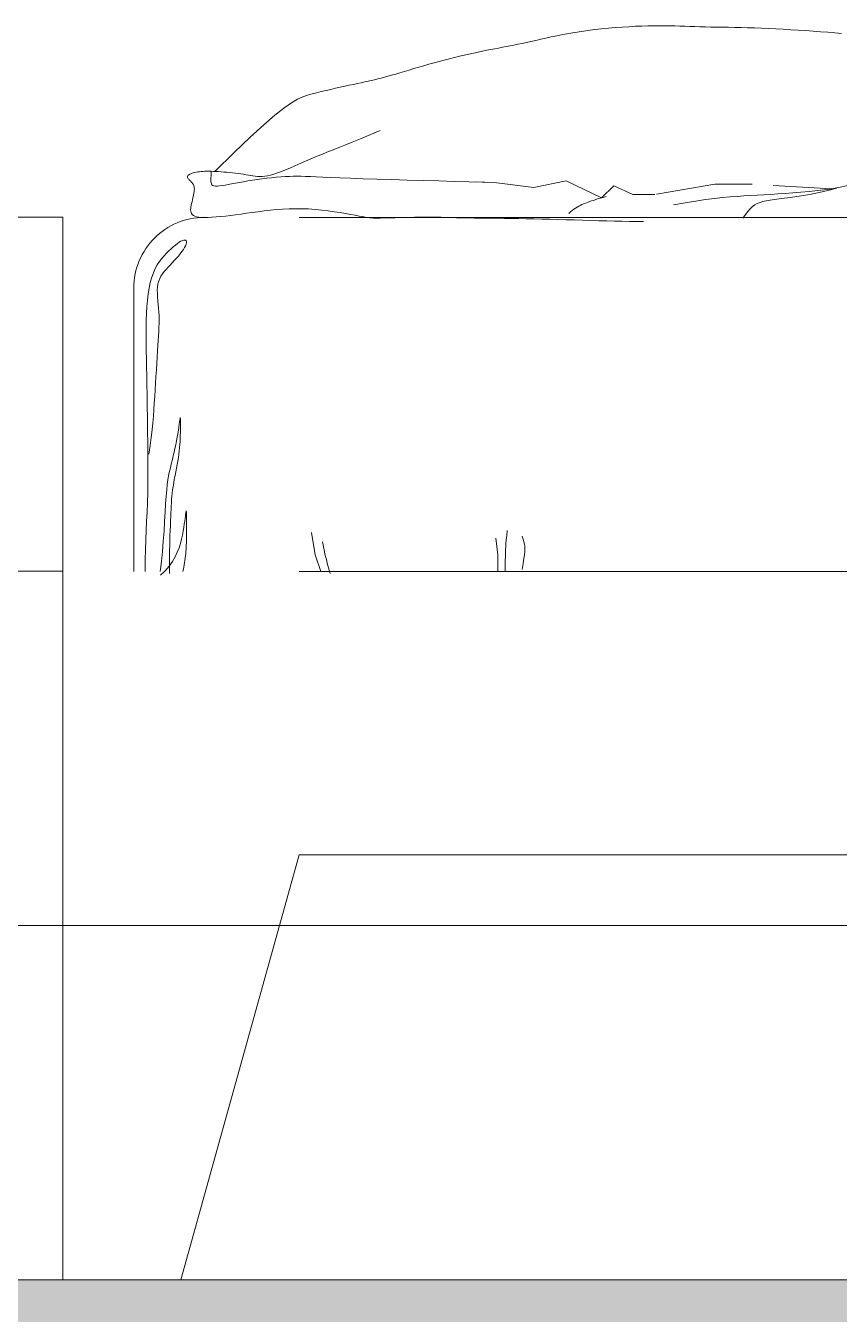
# Model space of a CAD drawing. Header units: millimetres. Extents: x 3162 to 221128, y -144913 to 11496.
# Drawn here: x 43573 to 43917, y -18490 to -17944 of the extents above; entities that cross this region are included whole.
import ezdxf

# ---------------------------------------------------------------- set-up
doc = ezdxf.new("R2010")
doc.units = ezdxf.units.MM
doc.header["$LTSCALE"] = 10
doc.linetypes.add('DASHED2', pattern=[0.375, 0.25, -0.125])
doc.linetypes.add('HIDDEN2', pattern=[0.1875, 0.125, -0.0625])
for name, color, linetype, lineweight in [('Contour【轮廓线】', 94, 'Continuous', 0), ('FC-Hatch【平面填充】', 250, 'Continuous', 0), ('Fine【细线】', 250, 'Continuous', 0), ('Finish【完成面】', 2, 'Continuous', 0), ('Wall【立面墙】', 252, 'Continuous', 0)]:
    doc.layers.add(name, color=color, linetype=linetype, lineweight=lineweight)

# ---------------------------------------------------------------- blocks, each defined once
blk = doc.blocks.new('海龙_05144481')
at = {"linetype": 'DASHED2', "ltscale": 200}
for p, q in [((-29.65, 262.34), (-26.76, 262.58)), ((-26.76, 262.58), (-23.79, 262.81)), ((-23.79, 262.81), (-20.73, 263.04)), ((-20.73, 263.04), (-17.63, 263.27)), ((-17.63, 263.27), (-14.47, 263.49)), ((-14.47, 263.49), (-11.3, 263.7)), ((-11.3, 263.7), (-8.12, 263.9)), ((-8.12, 263.9), (-4.95, 264.08)), ((-4.95, 264.08), (-1.81, 264.25)), ((-1.81, 264.25), (1.28, 264.4)), ((1.28, 264.4), (4.31, 264.53)), ((4.31, 264.53), (7.26, 264.64)), ((7.26, 264.64), (10.12, 264.72)), ((10.12, 264.72), (12.91, 264.79)), ((12.91, 264.79), (15.62, 264.85)), ((15.62, 264.85), (18.25, 264.9)), ((18.25, 264.9), (20.81, 264.94)), ((20.81, 264.94), (23.29, 264.98)), ((23.29, 264.98), (25.7, 265.02)), ((25.7, 265.02), (28.03, 265.06)), ((28.03, 265.06), (30.29, 265.12)), ((30.29, 265.12), (32.49, 265.18)), ((32.49, 265.18), (34.64, 265.25)), ((34.64, 265.25), (36.75, 265.32)), ((36.75, 265.32), (38.85, 265.39)), ((38.85, 265.39), (40.97, 265.46)), ((40.97, 265.46), (43.11, 265.51)), ((43.11, 265.51), (45.3, 265.55)), ((45.3, 265.55), (47.56, 265.56)), ((47.56, 265.56), (49.91, 265.55)), ((49.91, 265.55), (52.37, 265.51)), ((52.37, 265.51), (54.96, 265.43)), ((54.96, 265.43), (57.65, 265.32)), ((57.65, 265.32), (60.42, 265.17)), ((60.42, 265.17), (63.26, 264.99)), ((63.26, 264.99), (66.15, 264.77)), ((66.15, 264.77), (69.06, 264.52)), ((69.06, 264.52), (71.97, 264.24)), ((71.97, 264.24), (74.86, 263.91)), ((74.86, 263.91), (77.72, 263.56)), ((77.72, 263.56), (80.51, 263.16)), ((80.51, 263.16), (83.22, 262.74)), ((83.22, 262.74), (85.86, 262.28)), ((85.86, 262.28), (88.4, 261.81)), ((88.4, 261.81), (90.86, 261.32)), ((90.86, 261.32), (93.24, 260.82)), ((93.24, 260.82), (95.52, 260.32)), ((95.52, 260.32), (97.72, 259.83)), ((97.72, 259.83), (99.83, 259.36)), ((99.83, 259.36), (101.84, 258.9)), ((101.84, 258.9), (103.76, 258.48)), ((103.76, 258.48), (105.59, 258.08)), ((105.59, 258.08), (107.35, 257.72)), ((107.35, 257.72), (109.04, 257.38)), ((109.04, 257.38), (110.69, 257.06)), ((110.69, 257.06), (112.31, 256.74)), ((112.31, 256.74), (113.92, 256.44)), ((113.92, 256.44), (115.53, 256.13)), ((115.53, 256.13), (117.17, 255.82)), ((117.17, 255.82), (118.84, 255.5)), ((118.84, 255.5), (120.57, 255.16)), ((120.57, 255.16), (122.36, 254.8)), ((122.36, 254.8), (124.22, 254.41)), ((124.22, 254.41), (126.13, 254)), ((126.13, 254), (128.1, 253.57)), ((128.1, 253.57), (130.12, 253.11)), ((130.12, 253.11), (132.17, 252.63)), ((132.17, 252.63), (134.27, 252.12)), ((134.27, 252.12), (136.39, 251.6)), ((136.39, 251.6), (138.53, 251.05)), ((138.53, 251.05), (140.69, 250.47)), ((140.69, 250.47), (142.87, 249.88)), ((142.87, 249.88), (145.04, 249.26)), ((145.04, 249.26), (147.19, 248.64)), ((147.19, 248.64), (149.32, 248.02)), ((149.32, 248.02), (151.41, 247.4)), ((151.41, 247.4), (153.45, 246.79)), ((153.45, 246.79), (155.42, 246.2)), ((155.42, 246.2), (157.32, 245.64)), ((157.32, 245.64), (159.12, 245.11)), ((159.12, 245.11), (160.82, 244.61)), ((160.82, 244.61), (162.4, 244.17)), ((162.4, 244.17), (163.9, 243.76)), ((163.9, 243.76), (165.32, 243.39)), ((165.32, 243.39), (166.7, 243.04)), ((166.7, 243.04), (168.05, 242.71)), ((168.05, 242.71), (169.4, 242.39)), ((169.4, 242.39), (170.78, 242.08)), ((170.78, 242.08), (172.2, 241.77)), ((172.2, 241.77), (173.69, 241.44)), ((173.69, 241.44), (175.28, 241.1)), ((175.28, 241.1), (176.97, 240.74)), ((176.97, 240.74), (178.77, 240.35)), ((178.77, 240.35), (180.65, 239.95)), ((180.65, 239.95), (182.59, 239.53)), ((182.59, 239.53), (184.57, 239.09)), ((184.57, 239.09), (186.58, 238.63)), ((186.58, 238.63), (188.6, 238.17)), ((188.6, 238.17), (190.61, 237.69)), ((190.61, 237.69), (192.59, 237.2)), ((192.59, 237.2), (194.52, 236.71)), ((194.52, 236.71), (196.42, 236.18)), ((196.42, 236.18), (198.41, 235.48)), ((198.41, 235.48), (200.63, 234.44)), ((200.63, 234.44), (203.25, 232.9)), ((203.25, 232.9), (206.41, 230.7)), ((206.41, 230.7), (210.27, 227.66)), ((210.27, 227.66), (214.98, 223.62)), ((214.98, 223.62), (220.69, 218.42)), ((220.69, 218.42), (227.55, 211.89)), ((227.55, 211.89), (235.72, 203.87)), ((236.23, 203.9), (235.2, 203.85)), ((237.22, 203.93), (236.23, 203.9)), ((238.16, 203.95), (237.22, 203.93)), ((239.06, 203.95), (238.16, 203.95)), ((239.91, 203.93), (239.06, 203.95)), ((240.73, 203.89), (239.91, 203.93)), ((241.5, 203.84), (240.73, 203.89)), ((242.23, 203.76), (241.5, 203.84)), ((242.93, 203.66), (242.23, 203.76)), ((243.59, 203.55), (242.93, 203.66)), ((244.21, 203.41), (243.59, 203.55)), ((244.79, 203.26), (244.21, 203.41)), ((245.31, 203.09), (244.79, 203.26)), ((245.79, 202.91), (245.31, 203.09)), ((246.2, 202.71), (245.79, 202.91)), ((246.56, 202.51), (246.2, 202.71)), ((246.85, 202.3), (246.56, 202.51)), ((247.07, 202.09), (246.85, 202.3)), ((247.22, 201.88), (247.07, 202.09)), ((244.35, 196.47), (244.38, 196.96)), ((244.36, 195.93), (244.35, 196.47)), ((244.38, 196.96), (244.46, 197.41)), ((244.46, 197.41), (244.57, 197.81)), ((244.57, 197.81), (244.72, 198.18)), ((244.72, 198.18), (244.89, 198.51)), ((244.89, 198.51), (245.09, 198.81)), ((245.09, 198.81), (245.31, 199.1)), ((245.31, 199.1), (245.54, 199.36)), ((245.54, 199.36), (245.79, 199.62)), ((245.79, 199.62), (246.04, 199.86)), ((246.04, 199.86), (246.29, 200.1)), ((246.29, 200.1), (246.53, 200.34)), ((246.53, 200.34), (246.75, 200.57)), ((246.75, 200.57), (246.95, 200.79)), ((246.95, 200.79), (247.11, 201.01)), ((247.11, 201.01), (247.22, 201.23)), ((247.29, 201.66), (247.22, 201.88)), ((247.22, 201.23), (247.28, 201.45)), ((247.28, 201.45), (247.29, 201.66)), ((244.42, 195.33), (244.36, 195.93)), ((244.52, 194.69), (244.42, 195.33)), ((244.65, 194), (244.52, 194.69)), ((244.81, 193.29), (244.65, 194)), ((244.98, 192.55), (244.81, 193.29)), ((245.16, 191.81), (244.98, 192.55)), ((245.34, 191.06), (245.16, 191.81)), ((245.51, 190.32), (245.34, 191.06)), ((176.25, 185.29), (178.17, 185.65)), ((178.17, 185.65), (180.3, 186.02)), ((180.3, 186.02), (182.62, 186.41)), ((182.62, 186.41), (185.1, 186.8)), ((185.1, 186.8), (187.7, 187.16)), ((187.7, 187.16), (190.4, 187.48)), ((190.4, 187.48), (193.16, 187.75)), ((193.16, 187.75), (195.96, 187.96)), ((195.96, 187.96), (198.75, 188.08)), ((198.75, 188.08), (201.52, 188.1)), ((201.52, 188.1), (204.26, 188.03)), ((204.26, 188.03), (206.97, 187.89)), ((206.97, 187.89), (209.63, 187.69)), ((209.63, 187.69), (212.25, 187.44)), ((212.25, 187.44), (214.83, 187.14)), ((214.83, 187.14), (217.35, 186.82)), ((217.35, 186.82), (219.82, 186.48)), ((219.82, 186.48), (222.24, 186.14)), ((222.24, 186.14), (224.59, 185.81)), ((224.59, 185.81), (226.88, 185.51)), ((244.76, 185.24), (245.22, 185.61)), ((245.22, 185.61), (245.55, 186.04)), ((245.66, 189.6), (245.51, 190.32)), ((245.55, 186.04), (245.76, 186.52)), ((245.79, 188.91), (245.66, 189.6)), ((245.76, 186.52), (245.88, 187.05)), ((245.87, 188.25), (245.79, 188.91)), ((245.91, 187.63), (245.87, 188.25)), ((245.88, 187.05), (245.91, 187.63)), ((-300, 184.44), (-300, -265.56)), ((-299.99, 184.36), (300, 184.44)), ((54.25, 182.67), (57.14, 182.69)), ((57.14, 182.69), (60.15, 182.73)), ((60.15, 182.73), (63.25, 182.78)), ((63.25, 182.78), (66.45, 182.84)), ((66.45, 182.84), (69.75, 182.92)), ((69.75, 182.92), (73.12, 183.01)), ((73.12, 183.01), (76.55, 183.11)), ((76.55, 183.11), (80.01, 183.21)), ((80.01, 183.21), (83.5, 183.32)), ((83.5, 183.32), (86.99, 183.42)), ((86.99, 183.42), (90.47, 183.53)), ((90.47, 183.53), (93.91, 183.62)), ((93.91, 183.62), (97.3, 183.71)), ((97.3, 183.71), (100.63, 183.79)), ((100.63, 183.79), (103.87, 183.86)), ((103.87, 183.86), (107.02, 183.91)), ((107.02, 183.91), (110.07, 183.95)), ((110.07, 183.95), (113.01, 183.99)), ((113.01, 183.99), (115.83, 184.02)), ((115.83, 184.02), (118.52, 184.04)), ((118.52, 184.04), (121.09, 184.06)), ((121.09, 184.06), (123.51, 184.09)), ((123.51, 184.09), (125.78, 184.12)), ((125.78, 184.12), (127.9, 184.15)), ((127.9, 184.15), (129.86, 184.19)), ((129.86, 184.19), (131.68, 184.23)), ((131.68, 184.23), (133.4, 184.28)), ((133.4, 184.28), (135.05, 184.33)), ((135.05, 184.33), (136.65, 184.37)), ((136.65, 184.37), (138.24, 184.41)), ((138.24, 184.41), (139.84, 184.45)), ((139.84, 184.45), (141.49, 184.48)), ((141.49, 184.48), (143.22, 184.5)), ((143.22, 184.5), (145.05, 184.51)), ((145.05, 184.51), (147, 184.5)), ((147, 184.5), (149.05, 184.48)), ((149.05, 184.48), (151.17, 184.45)), ((151.17, 184.45), (153.3, 184.41)), ((153.3, 184.41), (155.42, 184.37)), ((155.42, 184.37), (157.49, 184.33)), ((157.49, 184.33), (159.46, 184.28)), ((159.46, 184.28), (161.31, 184.23)), ((161.31, 184.23), (162.98, 184.19)), ((162.98, 184.19), (164.46, 184.15)), ((164.46, 184.15), (165.7, 184.12)), ((165.7, 184.12), (166.76, 184.1)), ((166.76, 184.1), (167.67, 184.1)), ((167.67, 184.1), (168.5, 184.12)), ((168.5, 184.12), (169.29, 184.16)), ((169.29, 184.16), (170.11, 184.24)), ((170.11, 184.24), (170.99, 184.36)), ((170.99, 184.36), (171.99, 184.52)), ((171.99, 184.52), (173.17, 184.72)), ((173.17, 184.72), (174.58, 184.98)), ((174.58, 184.98), (176.25, 185.29)), ((226.88, 185.51), (229.09, 185.22)), ((229.09, 185.22), (231.21, 184.97)), ((231.21, 184.97), (233.23, 184.75)), ((233.23, 184.75), (235.13, 184.58)), ((235.13, 184.58), (236.9, 184.45)), ((236.9, 184.45), (238.54, 184.38)), ((238.54, 184.38), (240.01, 184.36)), ((240.01, 184.36), (241.32, 184.4)), ((241.32, 184.4), (242.45, 184.51)), ((242.45, 184.51), (243.4, 184.68)), ((243.4, 184.68), (244.16, 184.93)), ((244.16, 184.93), (244.76, 185.24)), ((300, 184.44), (300, -265.56)), ((270, 154.44), (270, 34.44)), ((-300, 34.44), (300, 34.44)), ((-200, -85.56), (200, -85.56)), ((250, -265.56), (200, -85.56))]:
    blk.add_line(p, q, dxfattribs=at)
at = {"color": 8, "linetype": 'HIDDEN2', "ltscale": 20}
for p, q in [((170.09, 219.34), (165.65, 221.16)), ((174.04, 217.74), (170.09, 219.34)), ((177.54, 216.32), (174.04, 217.74)), ((180.65, 215.06), (177.54, 216.32)), ((183.43, 213.93), (180.65, 215.06)), ((185.94, 212.92), (183.43, 213.93)), ((188.23, 211.99), (185.94, 212.92)), ((190.35, 211.11), (188.23, 211.99)), ((192.37, 210.27), (190.35, 211.11)), ((194.35, 209.43), (192.37, 210.27)), ((196.31, 208.59), (194.35, 209.43)), ((198.27, 207.74), (196.31, 208.59)), ((200.21, 206.9), (198.27, 207.74)), ((202.12, 206.08), (200.21, 206.9)), ((203.98, 205.29), (202.12, 206.08)), ((205.77, 204.56), (203.98, 205.29)), ((207.5, 203.88), (205.77, 204.56)), ((209.13, 203.28), (207.5, 203.88)), ((210.67, 202.77), (209.13, 203.28)), ((212.09, 202.35), (210.67, 202.77)), ((213.38, 202.05), (212.09, 202.35)), ((214.57, 201.85), (213.38, 202.05)), ((219.54, 201.96), (218.61, 201.83)), ((220.48, 202.12), (219.54, 201.96)), ((221.44, 202.29), (220.48, 202.12)), ((222.45, 202.47), (221.44, 202.29)), ((223.51, 202.65), (222.45, 202.47)), ((224.63, 202.82), (223.51, 202.65)), ((225.79, 202.97), (224.63, 202.82)), ((226.98, 203.12), (225.79, 202.97)), ((228.19, 203.26), (226.98, 203.12)), ((229.41, 203.39), (228.19, 203.26)), ((230.62, 203.51), (229.41, 203.39)), ((231.82, 203.61), (230.62, 203.51)), ((232.99, 203.7), (231.82, 203.61)), ((234.12, 203.78), (232.99, 203.7)), ((235.2, 203.85), (234.12, 203.78)), ((237.24, 202.9), (237.22, 203.93)), ((237.28, 201.96), (237.24, 202.9)), ((237.32, 201.11), (237.28, 201.96)), ((-35.24, 198.49), (-25.57, 196.48)), ((-27.64, 196.72), (-23.81, 195.77)), ((-23.51, 196.23), (-27.64, 196.72)), ((-25.57, 196.48), (8.14, 198.49)), ((8.14, 198.49), (16.09, 198.49)), ((16.09, 198.49), (24.04, 198.49)), ((24.04, 198.49), (24.04, 198.49)), ((24.04, 198.49), (49.35, 194.16)), ((58.75, 194.16), (66.7, 197.77)), ((66.7, 197.77), (71.93, 192.7)), ((71.93, 192.7), (86.94, 199.94)), ((86.94, 199.94), (100.68, 197.05)), ((100.68, 197.05), (117.46, 199.15)), ((117.46, 199.15), (125.19, 199.4)), ((117.46, 199.15), (122.47, 199.3)), ((122.47, 199.3), (128.14, 199.47)), ((128.14, 199.47), (134.3, 199.65)), ((134.3, 199.65), (140.81, 199.83)), ((140.81, 199.83), (147.49, 200.01)), ((147.49, 200.01), (154.21, 200.21)), ((154.21, 200.21), (160.79, 200.4)), ((160.79, 200.4), (167.09, 200.59)), ((167.09, 200.59), (172.95, 200.77)), ((172.95, 200.77), (178.22, 200.95)), ((178.22, 200.95), (182.77, 201.13)), ((182.77, 201.13), (186.65, 201.29)), ((186.65, 201.29), (189.95, 201.44)), ((189.95, 201.44), (192.76, 201.57)), ((192.76, 201.57), (195.16, 201.68)), ((195.16, 201.68), (197.25, 201.77)), ((197.25, 201.77), (199.1, 201.83)), ((199.1, 201.83), (200.8, 201.85)), ((200.8, 201.85), (202.45, 201.84)), ((202.45, 201.84), (204.12, 201.79)), ((204.12, 201.79), (205.89, 201.7)), ((205.89, 201.7), (207.75, 201.56)), ((207.75, 201.56), (209.68, 201.4)), ((209.68, 201.4), (211.67, 201.2)), ((211.67, 201.2), (213.69, 200.97)), ((213.69, 200.97), (215.72, 200.72)), ((215.67, 201.74), (214.57, 201.85)), ((216.7, 201.71), (215.67, 201.74)), ((215.72, 200.72), (217.74, 200.44)), ((217.67, 201.75), (216.7, 201.71)), ((218.61, 201.83), (217.67, 201.75)), ((217.74, 200.44), (219.73, 200.15)), ((219.73, 200.15), (221.66, 199.84)), ((221.66, 199.84), (223.53, 199.53)), ((223.53, 199.53), (225.3, 199.2)), ((225.3, 199.2), (226.98, 198.88)), ((226.98, 198.88), (228.55, 198.58)), ((228.55, 198.58), (230, 198.3)), ((230, 198.3), (231.34, 198.05)), ((231.34, 198.05), (232.56, 197.86)), ((232.56, 197.86), (233.64, 197.72)), ((233.64, 197.72), (234.58, 197.64)), ((234.58, 197.64), (235.38, 197.65)), ((235.38, 197.65), (236.03, 197.74)), ((236.03, 197.74), (236.53, 197.93)), ((236.53, 197.93), (236.89, 198.23)), ((236.89, 198.23), (237.13, 198.61)), ((237.13, 198.61), (237.27, 199.1)), ((237.27, 199.1), (237.34, 199.68)), ((237.35, 200.35), (237.32, 201.11)), ((237.34, 199.68), (237.35, 200.35)), ((-23.81, 195.77), (-20.21, 194.96)), ((-19.6, 195.8), (-23.51, 196.23)), ((-20.21, 194.96), (-16.82, 194.28)), ((-15.9, 195.43), (-19.6, 195.8)), ((-16.82, 194.28), (-13.66, 193.72)), ((-12.37, 195.09), (-15.9, 195.43)), ((-13.66, 193.72), (-10.72, 193.25)), ((-9, 194.8), (-12.37, 195.09)), ((-10.72, 193.25), (-8, 192.86)), ((-5.78, 194.55), (-9, 194.8)), ((-8, 192.86), (-5.5, 192.53)), ((-2.68, 194.33), (-5.78, 194.55)), ((-5.5, 192.53), (-3.23, 192.24)), ((-3.23, 192.24), (-1.18, 191.98)), ((0.32, 194.13), (-2.68, 194.33)), ((-1.18, 191.98), (0.64, 191.72)), ((3.23, 193.95), (0.32, 194.13)), ((0.64, 191.72), (2.24, 191.46)), ((2.24, 191.46), (3.65, 191.15)), ((6.07, 193.79), (3.23, 193.95)), ((3.65, 191.15), (4.89, 190.78)), ((8.88, 193.64), (6.07, 193.79)), ((11.69, 193.48), (8.88, 193.64)), ((14.58, 193.29), (11.69, 193.48)), ((17.58, 193.06), (14.58, 193.29)), ((20.77, 192.77), (17.58, 193.06)), ((24.2, 192.4), (20.77, 192.77)), ((27.93, 191.92), (24.2, 192.4)), ((32.01, 191.34), (27.93, 191.92)), ((36.5, 190.62), (32.01, 191.34)), ((49.35, 194.16), (58.75, 194.16)), ((69.95, 193.27), (71.32, 192.88)), ((71.32, 192.88), (72.54, 192.52)), ((72.54, 192.52), (73.63, 192.2)), ((73.63, 192.2), (74.6, 191.9)), ((74.6, 191.9), (75.48, 191.62)), ((75.48, 191.62), (76.28, 191.35)), ((76.28, 191.35), (77.01, 191.1)), ((77.01, 191.1), (77.7, 190.85)), ((4.89, 190.78), (6.02, 190.31)), ((6.02, 190.31), (7.06, 189.73)), ((7.06, 189.73), (8.04, 188.99)), ((8.04, 188.99), (9.01, 188.09)), ((9.01, 188.09), (10, 186.97)), ((10, 186.97), (11.04, 185.63)), ((11.04, 185.63), (12.16, 184.03)), ((41.45, 189.74), (36.5, 190.62)), ((77.7, 190.85), (78.36, 190.6)), ((78.36, 190.6), (79, 190.35)), ((79, 190.35), (79.65, 190.08)), ((79.65, 190.08), (80.31, 189.8)), ((80.31, 189.8), (80.97, 189.49)), ((80.97, 189.49), (81.64, 189.15)), ((81.64, 189.15), (82.31, 188.77)), ((82.31, 188.77), (83, 188.35)), ((83, 188.35), (83.69, 187.87)), ((83.69, 187.87), (84.39, 187.33)), ((84.39, 187.33), (85.1, 186.72)), ((85.1, 186.72), (85.82, 186.04)), ((248.06, 174.71), (247.83, 174.47)), ((248.4, 174.83), (248.06, 174.71)), ((248.85, 174.8), (248.4, 174.83)), ((249.39, 174.63), (248.85, 174.8)), ((250.02, 174.32), (249.39, 174.63)), ((247.83, 174.47), (247.71, 174.11)), ((247.71, 174.11), (247.71, 173.64)), ((247.71, 173.64), (247.83, 173.06)), ((247.83, 173.06), (248.08, 172.39)), ((248.08, 172.39), (248.45, 171.64)), ((248.45, 171.64), (248.96, 170.82)), ((248.96, 170.82), (249.59, 169.94)), ((249.59, 169.94), (250.3, 169.01)), ((250.73, 173.89), (250.02, 174.32)), ((251.51, 173.34), (250.73, 173.89)), ((252.35, 172.68), (251.51, 173.34)), ((253.25, 171.93), (252.35, 172.68)), ((254.19, 171.1), (253.25, 171.93)), ((255.16, 170.2), (254.19, 171.1)), ((256.16, 169.23), (255.16, 170.2)), ((257.16, 168.18), (256.16, 169.23)), ((250.3, 169.01), (251.1, 168.05)), ((251.1, 168.05), (251.95, 167.07)), ((251.95, 167.07), (252.84, 166.08)), ((252.84, 166.08), (253.74, 165.11)), ((253.74, 165.11), (254.63, 164.15)), ((254.63, 164.15), (255.51, 163.23)), ((258.15, 167.02), (257.16, 168.18)), ((259.12, 165.75), (258.15, 167.02)), ((260.05, 164.33), (259.12, 165.75)), ((260.91, 162.75), (260.05, 164.33)), ((255.51, 163.23), (256.34, 162.33)), ((256.34, 162.33), (257.12, 161.43)), ((257.12, 161.43), (257.84, 160.51)), ((257.84, 160.51), (258.48, 159.55)), ((258.48, 159.55), (259.02, 158.54)), ((259.02, 158.54), (259.45, 157.45)), ((261.7, 160.99), (260.91, 162.75)), ((262.39, 159.03), (261.7, 160.99)), ((262.98, 156.85), (262.39, 159.03)), ((259.45, 157.45), (259.76, 156.27)), ((259.76, 156.27), (259.95, 154.98)), ((259.95, 154.98), (260.02, 153.6)), ((260.02, 153.6), (260, 152.15)), ((263.47, 154.49), (262.98, 156.85)), ((263.86, 151.97), (263.47, 154.49)), ((259.63, 147.49), (259.49, 145.9)), ((259.78, 149.07), (259.63, 147.49)), ((259.91, 150.63), (259.78, 149.07)), ((260, 152.15), (259.91, 150.63)), ((264.17, 149.32), (263.86, 151.97)), ((264.41, 146.58), (264.17, 149.32)), ((259.29, 142.74), (259.26, 141.17)), ((259.37, 144.31), (259.29, 142.74)), ((259.49, 145.9), (259.37, 144.31)), ((264.58, 143.78), (264.41, 146.58)), ((264.69, 140.95), (264.58, 143.78)), ((259.26, 141.17), (259.27, 139.56)), ((259.27, 139.56), (259.32, 137.9)), ((259.32, 137.9), (259.4, 136.15)), ((264.76, 138.13), (264.69, 140.95)), ((264.79, 135.34), (264.76, 138.13)), ((259.4, 136.15), (259.5, 134.29)), ((259.5, 134.29), (259.62, 132.29)), ((259.62, 132.29), (259.76, 130.11)), ((264.77, 129.94), (264.79, 132.61)), ((264.79, 132.61), (264.79, 135.34)), ((259.76, 130.11), (259.92, 127.75)), ((259.92, 127.75), (260.08, 125.23)), ((264.67, 124.87), (264.73, 127.35)), ((264.73, 127.35), (264.77, 129.94)), ((260.08, 125.23), (260.25, 122.58)), ((260.25, 122.58), (260.43, 119.82)), ((264.5, 118.16), (264.55, 120.25)), ((264.55, 120.25), (264.61, 122.5)), ((264.61, 122.5), (264.67, 124.87)), ((260.43, 119.82), (260.61, 117)), ((260.61, 117), (260.79, 114.16)), ((264.42, 114.33), (264.45, 116.2)), ((264.45, 116.2), (264.5, 118.16)), ((260.79, 114.16), (260.97, 111.31)), ((260.97, 111.31), (261.14, 108.5)), ((264.34, 108.45), (264.37, 110.53)), ((264.37, 110.53), (264.39, 112.47)), ((264.39, 112.47), (264.42, 114.33)), ((261.14, 108.5), (261.32, 105.74)), ((261.32, 105.74), (261.5, 103)), ((264.28, 103.53), (264.31, 106.14)), ((264.31, 106.14), (264.34, 108.45)), ((250.22, 98.84), (250.2, 98.07)), ((250.25, 99.37), (250.22, 98.84)), ((250.29, 99.62), (250.25, 99.37)), ((250.35, 99.57), (250.29, 99.62)), ((250.42, 99.22), (250.35, 99.57)), ((250.51, 98.62), (250.42, 99.22)), ((250.62, 97.78), (250.51, 98.62)), ((261.5, 103), (261.7, 100.22)), ((261.7, 100.22), (261.94, 97.37)), ((264.18, 97.13), (264.24, 100.54)), ((264.24, 100.54), (264.28, 103.53)), ((250.2, 98.07), (250.2, 97.11)), ((250.2, 97.11), (250.2, 95.99)), ((250.2, 95.99), (250.22, 94.76)), ((250.22, 94.76), (250.25, 93.46)), ((250.25, 93.46), (250.29, 92.13)), ((250.76, 96.75), (250.62, 97.78)), ((250.92, 95.56), (250.76, 96.75)), ((251.12, 94.23), (250.92, 95.56)), ((251.35, 92.79), (251.12, 94.23)), ((251.61, 91.28), (251.35, 92.79)), ((261.94, 97.37), (262.24, 94.38)), ((262.24, 94.38), (262.6, 91.21)), ((264.07, 89.26), (264.12, 93.34)), ((264.12, 93.34), (264.18, 97.13)), ((250.29, 92.13), (250.35, 90.81)), ((250.35, 90.81), (250.42, 89.49)), ((250.42, 89.49), (250.51, 88.16)), ((250.51, 88.16), (250.62, 86.83)), ((251.91, 89.71), (251.61, 91.28)), ((252.22, 88.12), (251.91, 89.71)), ((252.56, 86.51), (252.22, 88.12)), ((262.6, 91.21), (263.04, 87.8)), ((263.04, 87.8), (263.58, 84.12)), ((264.02, 84.99), (264.07, 89.26)), ((250.62, 86.83), (250.76, 85.47)), ((250.76, 85.47), (250.92, 84.09)), ((250.92, 84.09), (251.12, 82.68)), ((251.12, 82.68), (251.35, 81.22)), ((252.91, 84.92), (252.56, 86.51)), ((253.27, 83.36), (252.91, 84.92)), ((253.63, 81.86), (253.27, 83.36)), ((253.98, 80.44), (253.63, 81.86)), ((263.99, 80.59), (264.02, 84.99)), ((251.35, 81.22), (251.61, 79.72)), ((251.61, 79.72), (251.9, 78.19)), ((251.9, 78.19), (252.2, 76.63)), ((252.2, 76.63), (252.51, 75.06)), ((254.32, 79.09), (253.98, 80.44)), ((254.64, 77.78), (254.32, 79.09)), ((254.95, 76.41), (254.64, 77.78)), ((255.25, 74.92), (254.95, 76.41)), ((263.99, 76.17), (263.99, 80.59)), ((252.51, 75.06), (252.82, 73.5)), ((252.82, 73.5), (253.1, 71.97)), ((253.1, 71.97), (253.36, 70.46)), ((255.53, 73.24), (255.25, 74.92)), ((255.8, 71.3), (255.53, 73.24)), ((256.05, 69.01), (255.8, 71.3)), ((264.03, 71.79), (263.99, 76.17)), ((264.1, 67.56), (264.03, 71.79)), ((253.36, 70.46), (253.58, 69)), ((253.58, 69), (253.76, 67.6)), ((253.76, 67.6), (253.89, 66.24)), ((253.89, 66.24), (253.99, 64.89)), ((256.28, 66.31), (256.05, 69.01)), ((256.49, 63.15), (256.28, 66.31)), ((264.22, 63.51), (264.1, 67.56)), ((247.74, 60.1), (247.71, 59.82)), ((247.78, 60.2), (247.74, 60.1)), ((247.82, 60.1), (247.78, 60.2)), ((247.88, 59.8), (247.82, 60.1)), ((253.99, 64.89), (254.07, 63.55)), ((254.07, 63.55), (254.13, 62.18)), ((254.13, 62.18), (254.18, 60.76)), ((254.18, 60.76), (254.24, 59.27)), ((256.71, 59.58), (256.49, 63.15)), ((264.38, 59.61), (264.22, 63.51)), ((247.66, 58.08), (247.65, 57.27)), ((247.65, 57.27), (247.65, 56.39)), ((247.65, 56.39), (247.65, 55.45)), ((247.65, 55.45), (247.65, 54.48)), ((247.67, 58.78), (247.66, 58.08)), ((247.69, 59.37), (247.67, 58.78)), ((247.71, 59.82), (247.69, 59.37)), ((247.95, 59.32), (247.88, 59.8)), ((248.03, 58.66), (247.95, 59.32)), ((248.14, 57.83), (248.03, 58.66)), ((248.27, 56.85), (248.14, 57.83)), ((248.43, 55.71), (248.27, 56.85)), ((248.62, 54.44), (248.43, 55.71)), ((254.24, 59.27), (254.31, 57.7)), ((254.31, 57.7), (254.39, 56)), ((254.39, 56), (254.48, 54.11)), ((256.93, 55.7), (256.71, 59.58)), ((257.19, 51.58), (256.93, 55.7)), ((264.55, 55.76), (264.38, 59.61)), ((264.73, 51.88), (264.55, 55.76)), ((105.18, 48.13), (105.61, 49.42)), ((112.13, 49.64), (111.92, 51.79)), ((112.3, 47.86), (112.13, 49.64)), ((193.2, 41.53), (194.78, 51)), ((247.65, 54.48), (247.65, 53.49)), ((247.65, 53.49), (247.65, 52.51)), ((247.65, 52.51), (247.65, 51.54)), ((247.65, 51.54), (247.65, 50.57)), ((247.65, 50.57), (247.66, 49.61)), ((247.66, 49.61), (247.67, 48.65)), ((248.84, 53.04), (248.62, 54.44)), ((249.09, 51.52), (248.84, 53.04)), ((249.39, 49.89), (249.09, 51.52)), ((249.76, 48.17), (249.39, 49.89)), ((254.48, 54.11), (254.58, 51.93)), ((254.58, 51.93), (254.68, 49.37)), ((254.68, 49.37), (254.76, 46.35)), ((257.49, 47.31), (257.19, 51.58)), ((264.89, 47.9), (264.73, 51.88)), ((104.42, 44.1), (104.47, 45.11)), ((104.47, 42.95), (104.42, 44.1)), ((104.47, 45.11), (104.61, 46.06)), ((104.61, 46.06), (104.85, 47.04)), ((104.85, 47.04), (105.18, 48.13)), ((112.44, 46.35), (112.3, 47.86)), ((112.54, 45), (112.44, 46.35)), ((112.61, 43.7), (112.54, 45)), ((112.66, 42.36), (112.61, 43.7)), ((115.86, 41.53), (116.65, 48.63)), ((189.27, 42.79), (189.46, 43.71)), ((189.46, 43.71), (189.64, 44.68)), ((189.64, 44.68), (189.82, 45.76)), ((189.82, 45.76), (190.04, 47.05)), ((247.67, 48.65), (247.69, 47.69)), ((247.69, 47.69), (247.71, 46.74)), ((247.71, 46.74), (247.75, 45.79)), ((247.75, 45.79), (247.79, 44.85)), ((247.79, 44.85), (247.84, 43.9)), ((247.84, 43.9), (247.91, 42.95)), ((250.23, 46.37), (249.76, 48.17)), ((250.82, 44.5), (250.23, 46.37)), ((251.58, 42.59), (250.82, 44.5)), ((254.76, 46.35), (254.83, 42.79)), ((257.86, 42.98), (257.49, 47.31)), ((265.03, 43.72), (264.89, 47.9)), ((265.12, 39.26), (265.03, 43.72)), ((104.61, 41.57), (104.47, 42.95)), ((104.85, 39.88), (104.61, 41.57)), ((105.18, 37.8), (104.85, 39.88)), ((112.69, 40.87), (112.66, 42.36)), ((112.7, 39.12), (112.69, 40.87)), ((112.71, 37.01), (112.7, 39.12)), ((115.86, 34.44), (115.86, 41.53)), ((188.05, 37.92), (188.46, 39.48)), ((188.46, 39.48), (188.79, 40.75)), ((188.79, 40.75), (189.05, 41.83)), ((189.05, 41.83), (189.27, 42.79)), ((190.83, 34.44), (193.2, 41.53)), ((247.91, 42.95), (247.99, 42.01)), ((247.99, 42.01), (248.08, 41.06)), ((248.08, 41.06), (248.19, 40.12)), ((248.19, 40.12), (248.31, 39.17)), ((248.31, 39.17), (248.45, 38.22)), ((248.45, 38.22), (248.62, 37.28)), ((252.51, 40.64), (251.58, 42.59)), ((253.66, 38.68), (252.51, 40.64)), ((255.06, 36.72), (253.66, 38.68)), ((254.83, 42.79), (254.88, 38.58)), ((254.88, 38.58), (254.9, 33.65)), ((258.3, 38.66), (257.86, 42.98)), ((258.84, 34.44), (258.3, 38.66)), ((265.16, 34.44), (265.12, 39.26)), ((105.61, 35.23), (105.18, 37.8)), ((112.71, 34.44), (112.71, 37.01)), ((186.88, 33.65), (187.53, 36)), ((187.53, 36), (188.05, 37.92)), ((248.62, 37.28), (248.8, 36.33)), ((248.8, 36.33), (249, 35.38)), ((249, 35.38), (249.22, 34.44)), ((256.72, 34.77), (255.06, 36.72)), ((258.69, 32.86), (256.72, 34.77))]:
    blk.add_line(p, q, dxfattribs=at)
at = {"linetype": 'DASHED2', "ltscale": 200}
blk.add_arc((240, 154.44), 30, 0, 90, dxfattribs=at)

msp = doc.modelspace()

# ---------------------------------------------------------------- hatches: boundary and pattern name
at = {"layer": 'FC-Hatch【平面填充】'}
h = msp.add_hatch(dxfattribs=at)
h.set_pattern_fill('钢筋混凝土', color=256, scale=50, angle=180, style=0, pattern_type=2)
h.set_pattern_definition([(225, (0, 0), (35.35534, -35.35534), []), (230, (0, 0), (-71.72602, 6.27522), [7.5, -82.5]), (175, (0, 0), (13.87511, -75.21923), [6, -66]), (280.4514, (-5.98, 0.52), (-57.85092, -68.94393), [6.374, -70.1142]), (226.1842, (-2e-15, -20), (-106.72409, 16.55189), [11.25, -123.75]), (276.6356, (-8.89, -18.62), (-93.46626, -97.41178), [9.56105, -105.1713]), (171.1842, (-2e-15, -20), (-93.46618, -97.41189), [9, -99]), (201, (-10, -15), (-59.6907, 40.26189), [7.5, -82.5]), (146, (-10, -15), (-24.33156, -72.51501), [6, -66]), (251.4514, (-14.974, -11.645), (-84.02223, -32.25304), [6.374, -70.1142]), (217.5, (0, 0), (-1.215986, -33.289385), [0.5, -65.2, 0.5, -67, 0.5, -66.25]), (187.5, (0, 0), (-26.306954, -39.44117), [0.5, -38.2, 0.5, -63.7, 0.5, -25.25]), (147.5, (22.3, -3e-15), (-53.382244, 2.255487), [0.5, -25, 0.5, -78, 0.5, -103.5]), (137.5, (32.3, -4e-15), (-58.318617, -10.0105), [0.5, -32.5, 0.5, -51.8, 0.5, -73.5])])
h.paths.add_polyline_path([(39601.21, -18575.11), (39601.21, -18475.11), (46951.21, -18475.11), (46951.21, -18575.11)])

# ---------------------------------------------------------------- linework, layer by layer
at = {"layer": 'Contour【轮廓线】'}
msp.add_line((39901.21, -18325.11), (44281.21, -18325.11), dxfattribs=at)
at = {"layer": 'Finish【完成面】'}
msp.add_line((39901.21, -18475.11), (46651.21, -18475.11), dxfattribs=at)
at = {"layer": 'Wall【立面墙】'}
msp.add_lwpolyline([(39601.21, -18475.11), (39601.21, -18475.11), (46951.21, -18475.11), (46951.21, -18475.11)], close=True, dxfattribs=at)

# ---------------------------------------------------------------- block references
at = {"layer": 'Fine【细线】', "xscale": -1}
for p in [(43288.73, -18209.55), (43888.71, -18209.63)]:
    msp.add_blockref('海龙_05144481', p, dxfattribs=at)

doc.saveas('drawing.dxf')
